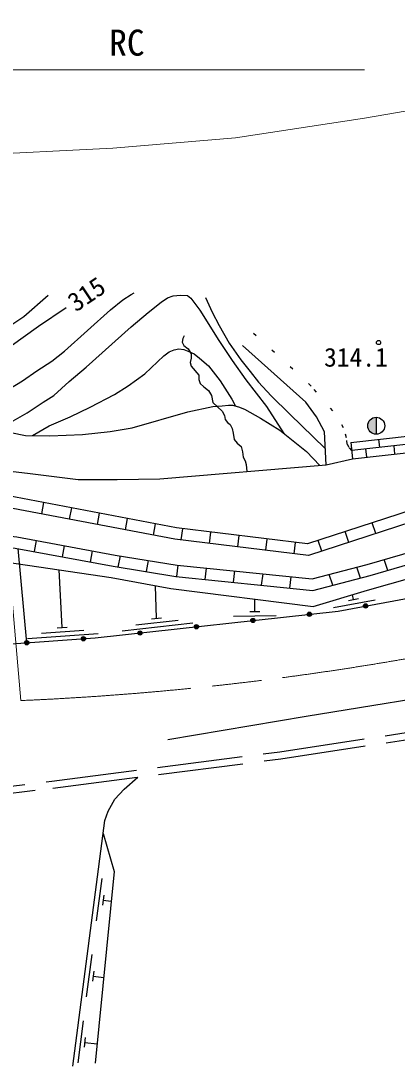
# Model space of a CAD drawing. Units: millimetres at full size, sheet at 1:1000; details may follow other scales. Extents: x 40000 to 680000, y 20000 to 380000.
# Drawn here: x 216402 to 242885, y 247062 to 320595 of the extents above; entities that cross this region are included whole.
import ezdxf
from ezdxf.enums import TextEntityAlignment as Align

# ---------------------------------------------------------------- set-up
doc = ezdxf.new("R2010")
doc.units = ezdxf.units.MM
doc.header["$LTSCALE"] = 1000
for name, pattern in [('CHAIN', [18.5, 12, -1.5, 3.5, -1.5]), ('DASHED', [7.5, 6, -1.5]), ('DOTTED', [1.75, 0.25, -1.5])]:
    doc.linetypes.add(name, pattern=pattern)
for name, color, linetype, lineweight in [('M-BGD', 7, 'Continuous', 25), ('M-BMK', 2, 'CHAIN', 13), ('M-STR-HTXT', 7, 'Continuous', 13)]:
    doc.layers.add(name, color=color, linetype=linetype, lineweight=lineweight)
doc.layers.add('M-BMK-HTXT', color=7, linetype='Continuous')
doc.styles.add('ＭＳ ゴシック', font='')
doc.styles.get('ＭＳ ゴシック').set_extended_font_data('MS Gothic')

msp = doc.modelspace()

# ---------------------------------------------------------------- hatches: boundary and pattern name
at = {"layer": 'M-BGD'}
for points in [[(241415, 292713), (241415, 291513, -1)], [(240520, 279409, -1), (240815, 279464, -0.41421), (240694, 279289, -0.41421)], [(236563, 278837, -0.41421), (236696, 279002, -0.41421), (236862, 278870, -1)], [(228612, 277956, -0.41421), (228745, 278121, -0.41421), (228910, 277989, -1)], [(232588, 278396, -0.41421), (232720, 278562, -0.41421), (232886, 278429, -1)], [(220657, 277114, -1), (220956, 277135, -0.41421), (220817, 276975, -0.41421)], [(224636, 277515, -0.41421), (224769, 277681, -0.41421), (224935, 277548, -1)], [(216667, 276832, -1), (216966, 276853, -0.41421), (216827, 276693, -0.41421)]]:
    msp.add_hatch(color=256, dxfattribs=at).paths.add_polyline_path(points)

# ---------------------------------------------------------------- linework, layer by layer
for p, q in [((241415, 292713), (241415, 291513)), ((250031, 291530), (239687, 290366)), ((239622, 290938), (239751, 289795)), ((239751, 289795), (250095, 290959)), ((240745, 289907), (240680, 290478)), ((241674, 290590), (241610, 291161)), ((242732, 290130), (242668, 290702)), ((237882, 289354), (239751, 289795)), ((217867, 285916), (218016, 286702)), ((219831, 285542), (219981, 286328)), ((221796, 285168), (221946, 285954)), ((223761, 284795), (223910, 285580)), ((225726, 284421), (225875, 285207)), ((227695, 284078), (227792, 284872)), ((229680, 283834), (229778, 284629)), ((239482, 283904), (239234, 284664)), ((241384, 284523), (241136, 285283)), ((217360, 283256), (217510, 284042)), ((231666, 283591), (231763, 284385)), ((233651, 283348), (233748, 284142)), ((235636, 283105), (235733, 283899)), ((237580, 283285), (237333, 284045)), ((216817, 276843), (216207, 283471)), ((219327, 282890), (219476, 283676)), ((221293, 282524), (221443, 283310)), ((223261, 282167), (223411, 282954)), ((225236, 281849), (225386, 282636)), ((242227, 281933), (241979, 282694)), ((219316, 277921), (219101, 281973)), ((227381, 281509), (227478, 282303)), ((229370, 281305), (229468, 282099)), ((231360, 281101), (231458, 281895)), ((233350, 280897), (233448, 281691)), ((238359, 280891), (238111, 281653)), ((240299, 281394), (240051, 282156)), ((235340, 280693), (235438, 281487)), ((225948, 278566), (225888, 280861)), ((239818, 279889), (239756, 280227)), ((232875, 279043), (232861, 279915)), ((238398, 279320), (241348, 279868)), ((239474, 279825), (240162, 279953)), ((231379, 278721), (234379, 278766)), ((232525, 279038), (233224, 279049)), ((223529, 277694), (228499, 278245)), ((224490, 278103), (227472, 278433)), ((225600, 278528), (226296, 278605)), ((216864, 277147), (221852, 277499)), ((217841, 277516), (220833, 277728)), ((218967, 277897), (219665, 277946)), ((222092, 260267), (221704, 257292)), ((222241, 259087), (222150, 258393)), ((222195, 258740), (222762, 258667)), ((221395, 254920), (221008, 251945)), ((221544, 253741), (221454, 253047)), ((221499, 253394), (222234, 253298)), ((220788, 250258), (220400, 247283)), ((220937, 249079), (220846, 248385)), ((220892, 248732), (221773, 248617))]:
    msp.add_line(p, q, dxfattribs=at)
for points in [[(239622, 290938), (269085, 294252), (295113, 297110), (313776, 299769), (330500, 302536), (357557, 307253), (375661, 310306), (385258, 311998), (397098, 313994), (401158, 314654), (408242, 315643), (417432, 316830), (423127, 317528), (428469, 318022), (436844, 318585), (447250, 319078), (451678, 319209)], [(226747, 270037), (236474, 271684), (248620, 273645), (260066, 275553), (278171, 278674), (290296, 280769), (308450, 283815), (324857, 286726), (332961, 288018), (338857, 288865), (359110, 292207), (369971, 293947), (382884, 296185), (398904, 298914), (405622, 300029), (410890, 300639), (420679, 301839), (424260, 302211), (428012, 302555), (433307, 302817), (438849, 303058), (448848, 303487)], [(209460, 296249), (211011, 296774), (212790, 297531), (214198, 298235), (215199, 298854), (216615, 299808), (218311, 301292)], [(213068, 293585), (214316, 294045), (215140, 294438), (216510, 295272), (217530, 295987), (218575, 296658), (219480, 297355), (222714, 300267), (223582, 300977), (224173, 301350), (224383, 301459)], [(214674, 291837), (215532, 292269), (216838, 293025), (217965, 293764), (218712, 294244), (219796, 295217), (220988, 296231), (224160, 299061), (225372, 300076), (226273, 300809), (226729, 301102), (227129, 301252), (227637, 301308), (228129, 301271), (228360, 301097), (228996, 300252), (230325, 298122), (231280, 296714), (232247, 295350), (233688, 293466), (234920, 291573)], [(229396, 301133), (229863, 300109), (230362, 299159), (231072, 297930), (231885, 296758), (232533, 295920), (233132, 295189), (234019, 294226), (235334, 292931), (237830, 290519)], [(212465, 296101), (214033, 296782), (215648, 297697), (217645, 299122), (219580, 300423)], [(227884, 298448), (227810, 298242), (227765, 297989), (227875, 297753), (228172, 297526), (228388, 297184), (228392, 296870), (228315, 296569), (228396, 296293), (228929, 295661), (228929, 295359), (229028, 295090), (229284, 294854), (229618, 294598), (229809, 294252), (229919, 293760), (230569, 293133), (230740, 292841), (230790, 292553), (230934, 292351), (231140, 292191), (231271, 291923), (231350, 291594), (231424, 291144), (231634, 290885), (231897, 290663), (232013, 290283), (232050, 289909), (232182, 289641), (232260, 289378), (232301, 288889)], [(310021, 297237), (289170, 294468), (255170, 290718), (245741, 286782), (236568, 283797), (227352, 284926), (215028, 287270), (206456, 286777), (205114, 286517), (203996, 286112), (203141, 285654), (202375, 285144), (201646, 284460), (200858, 283447), (200145, 282268), (199687, 281104), (199332, 279554)], [(217225, 291423), (218384, 292106), (219859, 292742), (221273, 293424), (222990, 294319), (223961, 294918), (225136, 295765), (226472, 297022), (226839, 297323), (227193, 297463), (227525, 297521), (227861, 297466), (228230, 297342), (228588, 297163), (228969, 296875), (229605, 296319), (230434, 295282), (231259, 293973), (231509, 293501)], [(311958, 296687), (289266, 293673), (255372, 289935), (246019, 286031), (236647, 282981), (227229, 284135), (214976, 286466), (206556, 285981), (205328, 285743), (204323, 285379), (203552, 284967), (202874, 284515), (202239, 283919), (201518, 282993), (200864, 281912), (200453, 280867), (200153, 279554)], [(204306, 279554), (204517, 280215), (204711, 280846), (204976, 281574), (205597, 282025), (206259, 282505), (206975, 282937), (207482, 283215), (207998, 283417), (208945, 283542), (210823, 283609), (212617, 283711), (214106, 283717), (216010, 283507), (222896, 282226), (227306, 281516), (236956, 280527), (240998, 281575), (246793, 283260), (250938, 284956), (256824, 287219), (269312, 288605), (293377, 291372), (312249, 293860)], [(213833, 292002), (216720, 291435), (218436, 291394), (220732, 291496), (222678, 291705), (224235, 291977), (228165, 293095), (229905, 293457), (230567, 293524), (231027, 293550), (231305, 293550), (231713, 293452), (232139, 293288), (233278, 292657), (234635, 291803), (236499, 290296), (237436, 289316)], [(205872, 279554), (206097, 280105), (206409, 280667), (206766, 281196), (207313, 281697), (207670, 281969), (207961, 282110), (208538, 282278), (210116, 282356), (211780, 282368), (213265, 282484), (215442, 282509), (222760, 281438), (226945, 280666), (236985, 279392), (240804, 280543), (246933, 282272), (251233, 284213), (257116, 286259), (269402, 287810), (293475, 290578), (312291, 293059)], [(172858, 277587), (184685, 276832), (192146, 276448), (201126, 276397), (215401, 276743), (221635, 277183), (238728, 279077), (254538, 282010), (260712, 282931), (268291, 284311), (284015, 286990), (312408, 291791)], [(213833, 289120), (216857, 288774), (220423, 288334), (223189, 288325), (226190, 288380), (237882, 289354)], [(203038, 279554), (203214, 280096), (203495, 280713), (203845, 281473), (204426, 282164), (205128, 282673), (205817, 283172), (206575, 283631), (207142, 283941), (207798, 284198), (208879, 284340), (210786, 284408), (212593, 284511), (214149, 284517), (216127, 284299), (223033, 283014), (227411, 282310), (236895, 281338), (240786, 282347), (246530, 284016)], [(220069, 247062), (222319, 264336), (222542, 264987), (223022, 265835), (223678, 266547), (224632, 267386)], [(222202, 263435), (222968, 260753), (221639, 247265)]]:
    msp.add_lwpolyline(points, dxfattribs=at)
at = {"layer": 'M-BGD', "linetype": 'DOTTED'}
msp.add_lwpolyline([(239687, 290366), (239504, 290576), (239381, 290826), (239319, 291270), (239122, 291964), (238356, 293157), (236843, 294908), (232777, 298605)], dxfattribs=at)
at = {"layer": 'M-BGD', "linetype": 'DASHED'}
for points in [[(237882, 289354), (237778, 291685), (237222, 292746), (236462, 293761), (231972, 297785)], [(210733, 266165), (218582, 267111), (234635, 269177), (248191, 271240)], [(211449, 265748), (218644, 266615), (234705, 268682), (248191, 270734)]]:
    msp.add_lwpolyline(points, dxfattribs=at)
at = {"layer": 'M-BGD'}
for centre, radius in [((241577, 297969), 150), ((241415, 292113), 600), ((240667, 279436), 150), ((236712, 278853), 150), ((228761, 277972), 150), ((232737, 278413), 150), ((220807, 277124), 150), ((224785, 277532), 150), ((216817, 276843), 150)]:
    msp.add_circle(centre, radius, dxfattribs=at)
at = {"layer": 'M-BMK'}
msp.add_arc((207228, 483568), 210990, 272.492, 283.34955, dxfattribs=at)
at = {"layer": 'M-STR-HTXT'}
msp.add_line((216402, 272777), (213139, 310135), dxfattribs=at)
for points in [[(92071, 333899), (92969, 333780), (104426, 331787), (115860, 329398), (128033, 326361), (137518, 323792), (152545, 319371), (163125, 316504), (172685, 314358), (176880, 313490), (180493, 312932), (188433, 311942), (197656, 311130), (205180, 311002), (212544, 311124), (222866, 311648), (231508, 312358), (240596, 313755), (250145, 315401), (298141, 323304), (307245, 324839)], [(201595, 279735), (209981, 317152), (240599, 317152)]]:
    msp.add_lwpolyline(points, dxfattribs=at)

# ---------------------------------------------------------------- texts
at = {"layer": 'M-BGD', "style": 'ＭＳ ゴシック'}
msp.add_text('315', height=1320, rotation=33.925, dxfattribs=at).set_placement((221020, 301378), align=Align.MIDDLE_CENTER)
msp.add_text('314.1', height=1320, dxfattribs=at).set_placement((242231, 297591), align=Align.TOP_RIGHT)
at = {"layer": 'M-BMK-HTXT', "style": 'ＭＳ ゴシック'}
msp.add_text('RC', height=1833, dxfattribs=at).set_placement((222614, 317599), align=Align.BOTTOM_LEFT)

doc.saveas('drawing.dxf')
